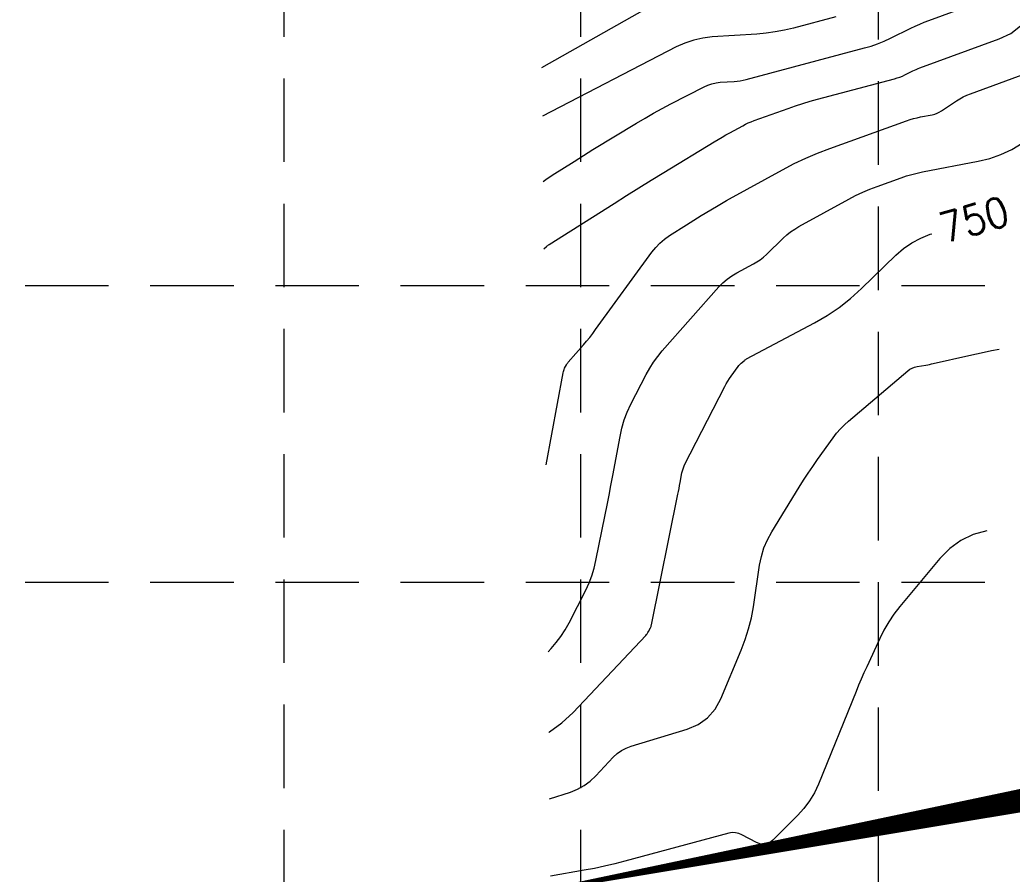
# Model space of a CAD drawing. Header units: feet. Extents: x 46644 to 49208, y 46045 to 47649.
# Drawn here: x 47090.1 to 47223.9, y 46487.5 to 46602.6 of the extents above; entities that cross this region are included whole.
import ezdxf
from ezdxf.enums import TextEntityAlignment as Align

# ---------------------------------------------------------------- set-up
doc = ezdxf.new("R2010")
doc.units = ezdxf.units.FT
doc.header["$MEASUREMENT"] = 0
doc.linetypes.add('DGN Style 3', pattern=[33.544038077373976, 23.96002719812427, -9.584010879249709])
doc.linetypes.add('HIDDEN', pattern=[0.375, 0.25, -0.125])
doc.layers.add('EC', color=35, linetype='Continuous', lineweight=0)
doc.layers.add('LIMITS OF DISTURBANCE', color=1, linetype='HIDDEN', lineweight=0)
doc.layers.add('GRID', color=254, linetype='HIDDEN')
doc.styles.add('Style-STANDARD', font='STANDARD.shx')

msp = doc.modelspace()

# ---------------------------------------------------------------- linework, layer by layer
at = {"layer": 'EC', "color": 35, "linetype": 'DGN Style 3', "lineweight": 0}
for p, q in [((47160.46652498534, 46596.22195161495), (47174.37522823061, 46604.06636728939)), ((47212.62948479994, 46602.55102697755), (47218.14357139613, 46604.56124134405)), ((47200.08600220569, 46603.04377237112), (47194.39505933291, 46601.53134905376)), ((47212.01369043181, 46602.31710746555), (47212.62948479994, 46602.55102697755)), ((47193.17061435633, 46601.23750918182), (47191.9362549435, 46601.00417098779)), ((47194.39505933291, 46601.53134905376), (47193.17061435633, 46601.23750918182)), ((47207.44810736598, 46600.15940453949), (47210.20808535157, 46601.51747191442)), ((47210.20808535157, 46601.51747191442), (47210.80299070763, 46601.80032993398)), ((47210.80299070763, 46601.80032993398), (47211.40485906771, 46602.06687511769)), ((47211.40485906771, 46602.06687511769), (47212.01369043181, 46602.31710746555)), ((47223.68063084986, 46600.80260176331), (47224.98743214121, 46601.81216109113)), ((47180.93561291799, 46599.90668811541), (47179.73765237211, 46599.50602733021)), ((47182.1687400265, 46600.1806152381), (47180.93561291799, 46599.90668811541)), ((47183.43703369764, 46600.3278086983), (47182.1687400265, 46600.1806152381)), ((47189.43779280905, 46600.71899963337), (47183.43703369764, 46600.3278086983)), ((47190.69198109439, 46600.83133447163), (47189.43779280905, 46600.71899963337)), ((47191.9362549435, 46601.00417098779), (47190.69198109439, 46600.83133447163)), ((47205.72574758116, 46599.41487540578), (47206.59507180974, 46599.76540480072)), ((47206.59507180974, 46599.76540480072), (47207.44810736598, 46600.15940453949)), ((47211.42334302166, 46596.15636986576), (47222.11968378703, 46600.05582583192)), ((47222.11968378703, 46600.05582583192), (47223.68063084986, 46600.80260176331)), ((47178.57485838887, 46598.97863288249), (47160.53629313542, 46589.67337066153)), ((47179.73765237211, 46599.50602733021), (47178.57485838887, 46598.97863288249)), ((47187.99862213304, 46594.60812128581), (47203.93823310706, 46598.84422764742)), ((47203.93823310706, 46598.84422764742), (47204.84013468028, 46599.10781635468)), ((47204.84013468028, 46599.10781635468), (47205.72574758116, 46599.41487540578)), ((47209.3974938666, 46595.22127753615), (47210.47660827996, 46595.75226368396)), ((47210.47660827996, 46595.75226368396), (47210.70920830347, 46595.8628573798)), ((47210.70920830347, 46595.8628573798), (47210.94453076825, 46595.96707297537)), ((47210.94453076825, 46595.96707297537), (47211.18257567431, 46596.0649104707)), ((47211.18257567431, 46596.0649104707), (47211.42334302166, 46596.15636986576)), ((47218.23173443303, 46592.68348945762), (47227.03573743517, 46595.89307512675)), ((47186.40456554443, 46594.34690253964), (47186.80786181467, 46594.38302488413)), ((47186.80786181467, 46594.38302488413), (47187.20797000283, 46594.43860212331)), ((47187.20797000283, 46594.43860212331), (47187.60489010897, 46594.51363425721)), ((47187.60489010897, 46594.51363425721), (47187.99862213304, 46594.60812128581)), ((47197.63435727616, 46591.94559896189), (47208.0251800577, 46594.70706099248)), ((47208.0251800577, 46594.70706099248), (47208.37781148887, 46594.81012064538)), ((47208.37781148887, 46594.81012064538), (47208.72407426743, 46594.93017662028)), ((47208.72407426743, 46594.93017662028), (47209.06396839333, 46595.06722891721)), ((47209.06396839333, 46595.06722891721), (47209.3974938666, 46595.22127753615)), ((47177.86087893479, 46591.31247372174), (47182.32796783056, 46593.61683845116)), ((47182.32796783056, 46593.61683845116), (47182.85101723044, 46593.85407166131)), ((47182.85101723044, 46593.85407166131), (47183.38988529617, 46594.03429738167)), ((47183.38988529617, 46594.03429738167), (47183.94457202777, 46594.15751561223)), ((47183.94457202777, 46594.15751561223), (47184.51507742521, 46594.22372635303)), ((47184.51507742521, 46594.22372635303), (47186.40456554443, 46594.34690253964)), ((47196.63028173965, 46591.66728891304), (47197.63435727616, 46591.94559896189)), ((47214.33679396853, 46590.36122746835), (47216.37137939659, 46591.73458180834)), ((47216.37137939659, 46591.73458180834), (47216.81463853017, 46592.01460619821)), ((47216.81463853017, 46592.01460619821), (47217.27245074743, 46592.26609893638)), ((47217.27245074743, 46592.26609893638), (47217.74481604838, 46592.48906002285)), ((47217.74481604838, 46592.48906002285), (47218.23173443303, 46592.68348945762)), ((47175.52759274511, 46590.05660388883), (47176.68855356277, 46590.69466640928)), ((47176.68855356277, 46590.69466640928), (47177.86087893479, 46591.31247372174)), ((47189.07989574704, 46589.06058230978), (47193.65768910282, 46590.70528515281)), ((47193.65768910282, 46590.70528515281), (47194.64194765298, 46591.04713200851)), ((47194.64194765298, 46591.04713200851), (47195.63281186526, 46591.36779992859)), ((47195.63281186526, 46591.36779992859), (47196.63028173965, 46591.66728891304)), ((47214.04588446974, 46590.18525533646), (47214.33679396853, 46590.36122746835)), ((47173.23976477294, 46588.71971322392), (47174.37799648183, 46589.39828616037)), ((47174.37799648183, 46589.39828616037), (47175.52759274511, 46590.05660388883)), ((47188.68489714189, 46588.90983580236), (47189.07989574704, 46589.06058230978)), ((47199.26978794467, 46585.30897762674), (47209.63657051183, 46589.03353997287)), ((47209.63657051183, 46589.03353997287), (47210.10029165822, 46589.1900098422)), ((47210.10029165822, 46589.1900098422), (47210.5690566453, 46589.32802149517)), ((47210.5690566453, 46589.32802149517), (47211.04286547304, 46589.44757493178)), ((47211.04286547304, 46589.44757493178), (47211.52171814147, 46589.54867015203)), ((47211.52171814147, 46589.54867015203), (47213.09420846478, 46589.84876611814)), ((47213.09420846478, 46589.84876611814), (47213.42459171787, 46589.92902466135)), ((47213.42459171787, 46589.92902466135), (47213.74181705285, 46590.04118773413)), ((47213.74181705285, 46590.04118773413), (47214.04588446974, 46590.18525533646)), ((47167.35943784808, 46585.14390079773), (47173.23976477294, 46588.71971322392)), ((47185.80971465124, 46587.41463693405), (47187.54104345597, 46588.3663938681)), ((47187.54104345597, 46588.3663938681), (47187.91547099636, 46588.56274158153)), ((47187.91547099636, 46588.56274158153), (47188.29675555833, 46588.74388889295)), ((47188.29675555833, 46588.74388889295), (47188.68489714189, 46588.90983580236)), ((47183.71620053989, 46586.2034495168), (47184.23461400333, 46586.51482838923)), ((47184.23461400333, 46586.51482838923), (47184.7563375097, 46586.82048591626)), ((47184.7563375097, 46586.82048591626), (47185.28137105901, 46587.12042209786)), ((47185.28137105901, 46587.12042209786), (47185.80971465124, 46587.41463693405)), ((47166.72161917403, 46584.75409384849), (47167.35943784808, 46585.14390079773)), ((47176.89203371816, 46582.05369035692), (47183.71620053989, 46586.2034495168)), ((47197.64070635528, 46584.68725806451), (47199.26978794467, 46585.30897762674)), ((47222.35519712609, 46584.48968152514), (47223.80641821717, 46585.17727227454)), ((47223.80641821717, 46585.17727227454), (47225.1948405761, 46586.01713361796)), ((47164.81870893538, 46583.56767419046), (47165.45125471769, 46583.96598054485)), ((47165.45125471769, 46583.96598054485), (47166.08555813056, 46584.3614537642)), ((47166.08555813056, 46584.3614537642), (47166.72161917403, 46584.75409384849)), ((47194.46738383785, 46583.25574717416), (47196.03990498635, 46584.00284791365)), ((47196.03990498635, 46584.00284791365), (47197.64070635528, 46584.68725806451)), ((47219.26435874752, 46583.57131180836), (47220.84117730288, 46583.95436136975)), ((47220.84117730288, 46583.95436136975), (47222.35519712609, 46584.48968152514)), ((47161.87092975602, 46581.70230055485), (47164.81870893538, 46583.56767419046)), ((47185.78267242669, 46578.520651608), (47192.92314290982, 46582.44595584604)), ((47192.92314290982, 46582.44595584604), (47194.46738383785, 46583.25574717416)), ((47211.75934178091, 46582.13904524125), (47219.26435874752, 46583.57131180836)), ((47160.63017229791, 46580.86168093094), (47160.98126437105, 46581.11431826615)), ((47160.98126437105, 46581.11431826615), (47161.87092975602, 46581.70230055485)), ((47173.53372222159, 46579.99093605443), (47175.21056116126, 46581.02604768307)), ((47175.21056116126, 46581.02604768307), (47176.89203371816, 46582.05369035692)), ((47205.67079898993, 46580.1961093132), (47208.91647963307, 46581.36221266616)), ((47208.91647963307, 46581.36221266616), (47209.61578576354, 46581.59817416954)), ((47209.61578576354, 46581.59817416954), (47210.322698165, 46581.80630009985)), ((47210.322698165, 46581.80630009985), (47211.03721683746, 46581.98659045709)), ((47211.03721683746, 46581.98659045709), (47211.75934178091, 46582.13904524125)), ((47171.86151689915, 46578.94835547102), (47173.53372222159, 46579.99093605443)), ((47203.71784690508, 46579.40635662581), (47204.68577311517, 46579.82018593427)), ((47204.68577311517, 46579.82018593427), (47205.67079898993, 46580.1961093132)), ((47170.19394519393, 46577.89830593282), (47171.86151689915, 46578.94835547102)), ((47185.33474731419, 46578.2712188231), (47185.78267242669, 46578.520651608)), ((47195.12836979161, 46574.77910749987), (47201.83329347889, 46578.46498022036)), ((47201.83329347889, 46578.46498022036), (47202.76702035965, 46578.95462138785)), ((47202.76702035965, 46578.95462138785), (47203.71784690508, 46579.40635662581)), ((47161.47311763075, 46572.37971012654), (47170.19394519393, 46577.89830593282)), ((47181.96332715838, 46576.25057281597), (47184.00780933074, 46577.49381742642)), ((47184.00780933074, 46577.49381742642), (47184.44731576623, 46577.75780173231)), ((47184.44731576623, 46577.75780173231), (47184.88962842738, 46578.0169355312)), ((47184.88962842738, 46578.0169355312), (47185.33474731419, 46578.2712188231)), ((47180.47480693094, 46575.3317102106), (47180.96960926169, 46575.64020779505)), ((47180.96960926169, 46575.64020779505), (47181.46578267082, 46575.94649533016)), ((47181.46578267082, 46575.94649533016), (47181.96332715838, 46576.25057281597)), ((47177.68189568397, 46573.56587683757), (47179.9813756786, 46575.02100257685)), ((47179.9813756786, 46575.02100257685), (47180.47480693094, 46575.3317102106)), ((47194.00378928494, 46574.05952119244), (47194.55276136121, 46574.43733670803)), ((47194.55276136121, 46574.43733670803), (47195.12836979161, 46574.77910749987)), ((47176.38134375915, 46572.56063144952), (47177.00479647909, 46573.09184216311)), ((47177.00479647909, 46573.09184216311), (47177.68189568397, 46573.56587683757)), ((47190.73464197011, 46571.01209514017), (47192.98575419473, 46573.19575599001)), ((47192.98575419473, 46573.19575599001), (47193.48145356278, 46573.64566095311)), ((47193.48145356278, 46573.64566095311), (47194.00378928494, 46574.05952119244)), ((47210.34787918576, 46572.59495539711), (47211.541959307, 46573.23328874804)), ((47211.541959307, 46573.23328874804), (47212.81571805218, 46573.74092612291)), ((47212.81571805218, 46573.74092612291), (47213.051772315, 46573.82040575871)), ((47160.7269914005, 46571.77404236901), (47161.07385876462, 46572.08017554355)), ((47161.07385876462, 46572.08017554355), (47161.16920178067, 46572.16101965652)), ((47161.16920178067, 46572.16101965652), (47161.26752593038, 46572.23789012468)), ((47161.26752593038, 46572.23789012468), (47161.36883121373, 46572.31078694802)), ((47161.36883121373, 46572.31078694802), (47161.47311763075, 46572.37971012654)), ((47175.29537777407, 46571.32668190496), (47175.81153752415, 46571.97224469682)), ((47175.81153752415, 46571.97224469682), (47176.38134375915, 46572.56063144952)), ((47208.19875481521, 46570.92620076721), (47209.23347768851, 46571.82592607017)), ((47209.23347768851, 46571.82592607017), (47210.34787918576, 46572.59495539711)), ((47167.71627256409, 46560.88507403871), (47175.29537777407, 46571.32668190496)), ((47189.45647767997, 46570.00987947996), (47189.90507544181, 46570.31300772836)), ((47189.90507544181, 46570.31300772836), (47190.33113020518, 46570.6470796151)), ((47190.33113020518, 46570.6470796151), (47190.73464197011, 46571.01209514017)), ((47203.5559648624, 46566.42252540927), (47208.19875481521, 46570.92620076721)), ((47186.73407970851, 46568.53970184569), (47188.98533691966, 46569.7376948699)), ((47188.98533691966, 46569.7376948699), (47189.45647767997, 46570.00987947996)), ((47184.86003102902, 46567.19424873774), (47185.44172893712, 46567.69723431432)), ((47185.44172893712, 46567.69723431432), (47186.06641183029, 46568.14571868364)), ((47186.06641183029, 46568.14571868364), (47186.73407970851, 46568.53970184569)), ((47176.70312606727, 46558.02410582679), (47184.32131810597, 46566.63676195391)), ((47184.32131810597, 46566.63676195391), (47184.86003102902, 46567.19424873774)), ((47202.09386093992, 46565.09991061247), (47203.5559648624, 46566.42252540927)), ((47200.55007363336, 46563.889418482), (47202.09386093992, 46565.09991061247)), ((47198.92460294272, 46562.79104901788), (47200.55007363336, 46563.889418482)), ((47197.21744886802, 46561.80480222012), (47198.92460294272, 46562.79104901788)), ((47188.0679864065, 46556.93597064023), (47197.21744886802, 46561.80480222012)), ((47166.49609989324, 46559.32577194463), (47166.91523188037, 46559.83558670004)), ((47166.91523188037, 46559.83558670004), (47167.32195610399, 46560.35535406474)), ((47167.32195610399, 46560.35535406474), (47167.71627256409, 46560.88507403871)), ((47164.02175652468, 46556.51644253817), (47166.06456014259, 46558.8259097985)), ((47166.06456014259, 46558.8259097985), (47166.49609989324, 46559.32577194463)), ((47221.10138588364, 46558.06212191144), (47222.13399404981, 46558.26789856071)), ((47175.51911109718, 46556.50415886349), (47176.08610917428, 46557.28120149828)), ((47176.08610917428, 46557.28120149828), (47176.70312606727, 46558.02410582679)), ((47187.97536581912, 46556.88347514199), (47188.0679864065, 46556.93597064023)), ((47213.21982759378, 46556.31781472966), (47218.01299239578, 46557.40001059537)), ((47218.01299239578, 46557.40001059537), (47219.04088505662, 46557.62817792877)), ((47219.04088505662, 46557.62817792877), (47220.07034955256, 46557.84888170079)), ((47220.07034955256, 46557.84888170079), (47221.10138588364, 46558.06212191144)), ((47163.46372284312, 46555.53706820274), (47163.53139163788, 46555.68174903322)), ((47163.53139163788, 46555.68174903322), (47163.77045862234, 46556.14824549296)), ((47163.77045862234, 46556.14824549296), (47163.82458622087, 46556.2462304536)), ((47163.82458622087, 46556.2462304536), (47163.88451173746, 46556.34025828134)), ((47163.88451173746, 46556.34025828134), (47163.95023517204, 46556.43032897621)), ((47163.95023517204, 46556.43032897621), (47164.02175652468, 46556.51644253817)), ((47174.53517139055, 46554.84765867503), (47175.00213183594, 46555.69297792241)), ((47175.00213183594, 46555.69297792241), (47175.51911109718, 46556.50415886349)), ((47185.9896348719, 46554.62630995623), (47186.92619572613, 46555.9308739365)), ((47186.92619572613, 46555.9308739365), (47187.01854047668, 46556.05156999995)), ((47187.01854047668, 46556.05156999995), (47187.11773735016, 46556.16594311993)), ((47187.11773735016, 46556.16594311993), (47187.22378634657, 46556.27399329644)), ((47187.22378634657, 46556.27399329644), (47187.3366874659, 46556.37572052948)), ((47187.3366874659, 46556.37572052948), (47187.71668958982, 46556.69770201642)), ((47187.71668958982, 46556.69770201642), (47187.79971741077, 46556.76434083009)), ((47187.79971741077, 46556.76434083009), (47187.88594282055, 46556.82626520528)), ((47187.88594282055, 46556.82626520528), (47187.97536581912, 46556.88347514199)), ((47210.07728963587, 46555.54470952679), (47210.38402225892, 46555.71391722604)), ((47210.38402225892, 46555.71391722604), (47210.71094316377, 46555.83976979657)), ((47210.71094316377, 46555.83976979657), (47211.05805235039, 46555.92226723841)), ((47211.05805235039, 46555.92226723841), (47212.2249165536, 46556.12094550486)), ((47212.2249165536, 46556.12094550486), (47212.47463024055, 46556.16518026708)), ((47212.47463024055, 46556.16518026708), (47212.72368664291, 46556.21273672531)), ((47212.72368664291, 46556.21273672531), (47212.97208576064, 46556.26361487948)), ((47212.97208576064, 46556.26361487948), (47213.21982759378, 46556.31781472966)), ((47161.03729362067, 46542.64844271376), (47163.32689617071, 46555.08051620985)), ((47163.32689617071, 46555.08051620985), (47163.36147510953, 46555.23645179105)), ((47163.36147510953, 46555.23645179105), (47163.40708400034, 46555.38863578868)), ((47163.40708400034, 46555.38863578868), (47163.46372284312, 46555.53706820274)), ((47172.47273321583, 46550.82317947261), (47174.53517139055, 46554.84765867503)), ((47185.53806067749, 46553.94515897072), (47185.75734151268, 46554.28970659727)), ((47185.75734151268, 46554.28970659727), (47185.9896348719, 46554.62630995623)), ((47201.81679037885, 46548.57569535587), (47209.79074529458, 46555.33214669883)), ((47209.79074529458, 46555.33214669883), (47210.07728963587, 46555.54470952679)), ((47179.71556053427, 46542.65026313734), (47185.13853657915, 46553.23223091476)), ((47185.13853657915, 46553.23223091476), (47185.33179236631, 46553.59266707655)), ((47185.33179236631, 46553.59266707655), (47185.53806067749, 46553.94515897072)), ((47171.98657279815, 46549.78373295632), (47172.47273321583, 46550.82317947261)), ((47171.57965608622, 46548.71733352262), (47171.98657279815, 46549.78373295632)), ((47171.00355377969, 46546.503675903), (47171.25198308008, 46547.62398117151)), ((47171.25198308008, 46547.62398117151), (47171.57965608622, 46548.71733352262)), ((47200.70280274221, 46547.50837716828), (47201.24236523788, 46548.05812138911)), ((47201.24236523788, 46548.05812138911), (47201.81679037885, 46548.57569535587)), ((47170.0291190247, 46541.21269450929), (47171.00355377969, 46546.503675903)), ((47197.61703823548, 46543.37158530294), (47199.72826568675, 46546.31237796439)), ((47199.72826568675, 46546.31237796439), (47200.19810289183, 46546.92646269338)), ((47200.19810289183, 46546.92646269338), (47200.70280274221, 46547.50837716828)), ((47179.49623520363, 46542.13310135594), (47179.5961673813, 46542.39499184741)), ((47179.5961673813, 46542.39499184741), (47179.71556053427, 46542.65026313734)), ((47196.35811469778, 46541.5487457262), (47196.97916029219, 46542.46575408302)), ((47196.97916029219, 46542.46575408302), (47197.61703823548, 46543.37158530294)), ((47169.78232805496, 46539.88914997259), (47170.0291190247, 46541.21269450929)), ((47179.11544832373, 46540.29008312336), (47179.35475377423, 46541.58946276834)), ((47179.35475377423, 46541.58946276834), (47179.41576400127, 46541.86459166292)), ((47179.41576400127, 46541.86459166292), (47179.49623520363, 46542.13310135594)), ((47195.75390145228, 46540.62056023248), (47196.35811469778, 46541.5487457262)), ((47169.52967561973, 46538.56673877031), (47169.78232805496, 46539.88914997259)), ((47178.9654131586, 46539.49522548328), (47179.04131114715, 46539.8924840738)), ((47179.04131114715, 46539.8924840738), (47179.11544832373, 46540.29008312336)), ((47191.45236778285, 46533.61918210798), (47195.16652055566, 46539.68119760186)), ((47195.16652055566, 46539.68119760186), (47195.75390145228, 46540.62056023248)), ((47169.27116171901, 46537.24546090246), (47169.52967561973, 46538.56673877031)), ((47175.24704050826, 46521.12111678401), (47178.80833474544, 46538.70172967933)), ((47178.80833474544, 46538.70172967933), (47178.88775435802, 46539.09830735179)), ((47178.88775435802, 46539.09830735179), (47178.9654131586, 46539.49522548328)), ((47169.00678635279, 46535.92531636904), (47169.27116171901, 46537.24546090246)), ((47167.75935789096, 46529.76728632674), (47169.00678635279, 46535.92531636904)), ((47190.87438368773, 46532.56246811674), (47191.45236778285, 46533.61918210798)), ((47218.60669149602, 46533.26405348377), (47216.94108810709, 46532.48411699711)), ((47220.44051020043, 46533.75604793878), (47218.60669149602, 46533.26405348377)), ((47190.40996154936, 46531.46437645754), (47190.87438368773, 46532.56246811674)), ((47216.94108810709, 46532.48411699711), (47215.44370003363, 46531.41623847878)), ((47189.82180314283, 46529.14406013522), (47190.05910136773, 46530.32490713037)), ((47190.05910136773, 46530.32490713037), (47190.40996154936, 46531.46437645754)), ((47215.44370003363, 46531.41623847878), (47214.11452727564, 46530.06041792877)), ((47167.51472495699, 46528.73749366099), (47167.75935789096, 46529.76728632674)), ((47188.97938932578, 46523.53689293259), (47189.82180314283, 46529.14406013522)), ((47214.11452727564, 46530.06041792877), (47208.72067748885, 46523.56304649331)), ((47166.82350263658, 46526.74807808665), (47167.20277320554, 46527.73109091431)), ((47167.20277320554, 46527.73109091431), (47167.51472495699, 46528.73749366099)), ((47166.37691325013, 46525.78845517805), (47166.82350263658, 46526.74807808665)), ((47164.13575220585, 46521.36479141571), (47166.37691325013, 46525.78845517805)), ((47188.70738377694, 46522.04193470788), (47188.97938932578, 46523.53689293259)), ((47208.72067748885, 46523.56304649331), (47207.93588913008, 46522.55258174281)), ((47207.93588913008, 46522.55258174281), (47207.22210937674, 46521.49741831639)), ((47163.62198922764, 46520.43453871135), (47164.13575220585, 46521.36479141571)), ((47175.09529763271, 46520.68438372289), (47175.14431714184, 46520.78971592592)), ((47175.14431714184, 46520.78971592592), (47175.18594745747, 46520.89761550378)), ((47175.18594745747, 46520.89761550378), (47175.22018857961, 46521.00808245649)), ((47175.22018857961, 46521.00808245649), (47175.24704050826, 46521.12111678401)), ((47188.34440117746, 46520.57248736727), (47188.70738377694, 46522.04193470788)), ((47207.22210937674, 46521.49741831639), (47206.57933822883, 46520.39755621406)), ((47162.40658382112, 46518.70615043295), (47163.04559976606, 46519.54832505044)), ((47163.04559976606, 46519.54832505044), (47163.62198922764, 46520.43453871135)), ((47164.69366023965, 46509.30736609615), (47174.46987177034, 46519.65925368022)), ((47174.46987177034, 46519.65925368022), (47174.57939155315, 46519.78383513538)), ((47174.57939155315, 46519.78383513538), (47174.67913593102, 46519.91529067095)), ((47174.67913593102, 46519.91529067095), (47174.76910490396, 46520.05362028693)), ((47174.76910490396, 46520.05362028693), (47174.84929847196, 46520.19882398332)), ((47174.84929847196, 46520.19882398332), (47175.09529763271, 46520.68438372289)), ((47187.8904415273, 46519.1285509108), (47188.34440117746, 46520.57248736727)), ((47206.57933822883, 46520.39755621406), (47206.00757568634, 46519.25299543583)), ((47161.70494139282, 46517.90801485892), (47162.40658382112, 46518.70615043295)), ((47187.3455048265, 46517.71012533843), (47187.8904415273, 46519.1285509108)), ((47206.00757568634, 46519.25299543583), (47204.25579876974, 46515.44108905628)), ((47161.30538403427, 46517.48492940848), (47161.70494139282, 46517.90801485892)), ((47184.59018710454, 46511.15033139696), (47187.3455048265, 46517.71012533843)), ((47204.25579876974, 46515.44108905628), (47203.88499998285, 46514.62226838382)), ((47203.88499998285, 46514.62226838382), (47203.52336515787, 46513.79948052905)), ((47203.17089429482, 46512.97272549203), (47202.82758739369, 46512.14200327271)), ((47203.52336515787, 46513.79948052905), (47203.17089429482, 46512.97272549203)), ((47202.82758739369, 46512.14200327271), (47197.74270537359, 46499.64156249802)), ((47183.81628165786, 46509.72707067078), (47184.59018710454, 46511.15033139696)), ((47163.17302188281, 46507.87920544116), (47164.69366023965, 46509.30736609615)), ((47182.80204326623, 46508.57010043976), (47183.81628165786, 46509.72707067078)), ((47161.51381254786, 46506.66835617836), (47163.17302188281, 46507.87920544116)), ((47180.05256764798, 46507.05503146321), (47181.5474719296, 46507.67942070391)), ((47181.5474719296, 46507.67942070391), (47182.80204326623, 46508.57010043976)), ((47161.42116856812, 46506.61715676224), (47161.51381254786, 46506.66835617836)), ((47172.51557079552, 46504.76255949534), (47180.05256764798, 46507.05503146321)), ((47171.83686142224, 46504.5084889021), (47172.51557079552, 46504.76255949534)), ((47170.09868874544, 46503.26531233508), (47170.62842039721, 46503.75986532198)), ((47170.62842039721, 46503.75986532198), (47171.20781128948, 46504.17425751097)), ((47171.20781128948, 46504.17425751097), (47171.83686142224, 46504.5084889021)), ((47167.74247926505, 46500.77035653457), (47170.09868874544, 46503.26531233508)), ((47166.98675737214, 46500.06059390841), (47167.74247926505, 46500.77035653457)), ((47165.26871392752, 46498.96506477769), (47166.1621689263, 46499.45882998946)), ((47166.1621689263, 46499.45882998946), (47166.98675737214, 46500.06059390841)), ((47197.74270537359, 46499.64156249802), (47197.1990718306, 46498.4735435663)), ((47161.51669601753, 46497.65075537902), (47164.30639237582, 46498.57929827313)), ((47164.30639237582, 46498.57929827313), (47165.26871392752, 46498.96506477769)), ((47197.1990718306, 46498.4735435663), (47196.54759678245, 46497.3772617044)), ((47196.54759678245, 46497.3772617044), (47195.78828022916, 46496.35271691233)), ((47194.92112217072, 46495.39990919007), (47191.59650501228, 46492.09023392774)), ((47195.78828022916, 46496.35271691233), (47194.92112217072, 46495.39990919007)), ((47185.65020505345, 46493.02042622283), (47171.65282224798, 46489.24414043433)), ((47186.10954442016, 46493.10180989542), (47185.65020505345, 46493.02042622283)), ((47186.55896244555, 46493.09543841805), (47186.10954442016, 46493.10180989542)), ((47186.99845912961, 46493.00131179074), (47186.55896244555, 46493.09543841805)), ((47187.42803447234, 46492.81943001349), (47186.99845912961, 46493.00131179074)), ((47189.40956960864, 46491.76588636977), (47187.42803447234, 46492.81943001349)), ((47190.00119736285, 46491.5442730719), (47189.40956960864, 46491.76588636977)), ((47190.56289584821, 46491.52445989894), (47190.00119736285, 46491.5442730719)), ((47191.09466506467, 46491.70644685088), (47190.56289584821, 46491.52445989894)), ((47191.59650501228, 46492.09023392774), (47191.09466506467, 46491.70644685088)), ((47170.29009033609, 46488.89358424775), (47168.92026026947, 46488.57529033288)), ((47171.65282224798, 46489.24414043433), (47170.29009033609, 46488.89358424775)), ((47166.15930567202, 46488.03548931823), (47161.6274053732, 46487.25934933368)), ((47167.54333204812, 46488.28925868971), (47166.15930567202, 46488.03548931823)), ((47168.92026026947, 46488.57529033288), (47167.54333204812, 46488.28925868971))]:
    msp.add_line(p, q, dxfattribs=at)
at = {"layer": 'GRID', "color": 252, "linetype": 'HIDDEN', "lineweight": 0, "ltscale": 45}
for p, q in [((47125.66912769382, 47607.2329704303), (47125.66912769382, 46206.67654472881)), ((47165.66912769379, 47607.2329704303), (47165.66912769379, 46206.67654472881)), ((47205.80286426929, 47606.85321044723), (47205.80286426929, 46206.67654472881)), ((46685.80286426976, 46566.85321044818), (49165.80286426751, 46566.85321044818)), ((46685.80286426976, 46526.85321044821), (49165.80286426751, 46526.85321044821))]:
    msp.add_line(p, q, dxfattribs=at)
at = {"layer": 'LIMITS OF DISTURBANCE', "color": 1, "linetype": 'HIDDEN', "lineweight": 0, "ltscale": 100, "const_width": 5}
msp.add_lwpolyline([(47302.25984346728, 47079.06255789445), (47251.96411966768, 46554.5230096488), (47235.94423537375, 46555.7391852901), (47229.74629245888, 46491.61270155261), (47258.66189125487, 46504.09144207509), (47261.75617488308, 46504.51806816804), (47263.78346922562, 46504.83803730625), (47266.8777627687, 46505.26466935929), (47268.9050569544, 46505.69129388314), (47263.78346922562, 46504.83803730625), (47268.9050569544, 46505.69129388314), (47332.12219718138, 46514.98019778852), (47360.54201268544, 46519.09793209981), (47401.96885063158, 46525.98848074303), (47518.9302222585, 46542.75317105734), (47543.38181189181, 46546.31912537665), (47601.60255211343, 46555.02271105775), (47728.67967054122, 46572.70529540523), (47759.36237022378, 46376.71311723137), (47724.95205812791, 46365.38259166009), (47739.2136930773, 46270.55636355153), (47774.34259356088, 46267.65301129106)], dxfattribs=at)

# ---------------------------------------------------------------- texts
at = {"layer": 'EC', "color": 35, "linetype": 'DGN Style 3', "lineweight": 0, "style": 'Style-STANDARD'}
msp.add_text('750', height=4.000000000000001, rotation=16.02636403364969, dxfattribs=at).set_placement((47218.7404915465, 46575.72769420774), align=Align.MIDDLE_CENTER)

doc.saveas('drawing.dxf')
